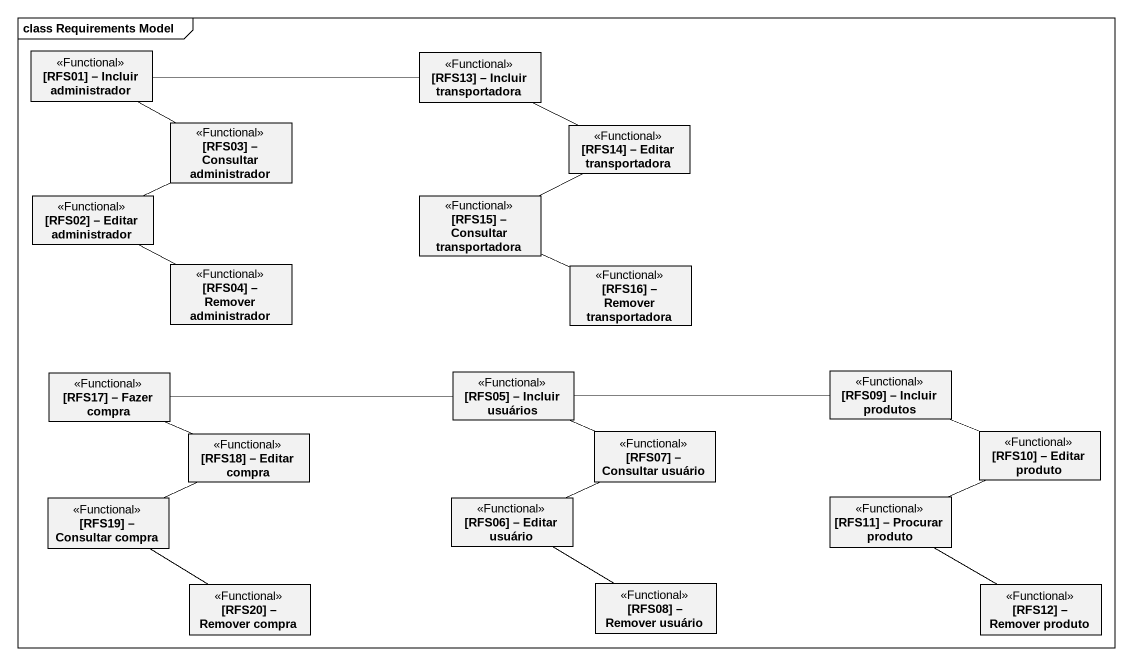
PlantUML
@startuml
mainframe class Requirements Model
hide circle
hide empty members
class "[RFS01] – Incluir administrador" as RFS01_Incluir_administrador <<Functional>>
class "[RFS13] – Incluir transportadora" as RFS13_Incluir_transportadora <<Functional>>
class "[RFS03] – Consultar administrador" as RFS03_Consultar <<Functional>>
class "[RFS14] – Editar transportadora" as RFS14_Editar_transportadora <<Functional>>
class "[RFS02] – Editar administrador" as RFS02_Editar_administrador <<Functional>>
class "[RFS15] – Consultar transportadora" as RFS15_Consultar <<Functional>>
class "[RFS04] – Remover administrador" as RFS04_Remover_administrador <<Functional>>
class "[RFS16] – Remover transportadora" as RFS16_Remover_transportadora <<Functional>>
class "[RFS17] – Fazer compra" as RFS17_Fazer_compra <<Functional>>
class "[RFS05] – Incluir usuários" as RFS05_Incluir_usuários <<Functional>>
class "[RFS09] – Incluir produtos" as RFS09_Incluir_produtos <<Functional>>
class "[RFS18] – Editar compra" as RFS18_Editar_compra <<Functional>>
class "[RFS07] – Consultar usuário" as RFS07_Consultar_usuário <<Functional>>
class "[RFS10] – Editar produto" as RFS10_Editar_produto <<Functional>>
class "[RFS19] – Consultar compra" as RFS19_Consultar_compra <<Functional>>
class "[RFS06] – Editar usuário" as RFS06_Editar_usuário <<Functional>>
class "[RFS11] – Procurar produto" as RFS11_Procurar_produto <<Functional>>
class "[RFS20] – Remover compra" as RFS20_Remover_compra <<Functional>>
class "[RFS08] – Remover usuário" as RFS08_Remover_usuário <<Functional>>
class "[RFS12] – Remover produto" as RFS12_Remover_produto <<Functional>>
RFS01_Incluir_administrador -right- RFS13_Incluir_transportadora
RFS01_Incluir_administrador -right- RFS03_Consultar
RFS13_Incluir_transportadora -right- RFS14_Editar_transportadora
RFS02_Editar_administrador -right- RFS03_Consultar
RFS15_Consultar -right- RFS14_Editar_transportadora
RFS04_Remover_administrador -left- RFS02_Editar_administrador
RFS16_Remover_transportadora -left- RFS15_Consultar
RFS17_Fazer_compra -right- RFS18_Editar_compra
RFS05_Incluir_usuários -left- RFS17_Fazer_compra
RFS05_Incluir_usuários -right- RFS09_Incluir_produtos
RFS05_Incluir_usuários -right- RFS07_Consultar_usuário
RFS09_Incluir_produtos -right- RFS10_Editar_produto
RFS19_Consultar_compra -right- RFS18_Editar_compra
RFS19_Consultar_compra -- RFS20_Remover_compra
RFS06_Editar_usuário -right- RFS07_Consultar_usuário
RFS11_Procurar_produto -right- RFS10_Editar_produto
RFS11_Procurar_produto -right- RFS12_Remover_produto
RFS08_Remover_usuário -up- RFS06_Editar_usuário
@enduml
